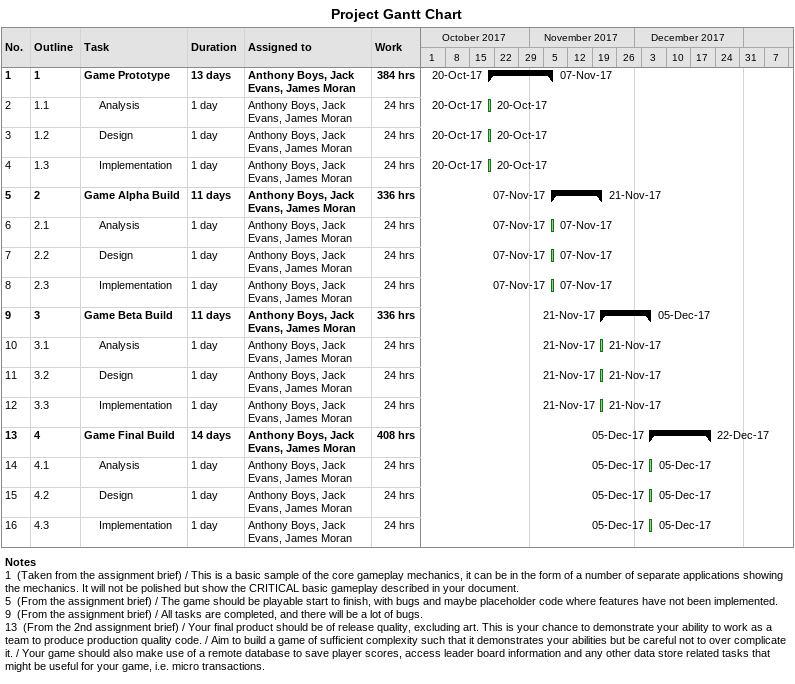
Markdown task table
Project Gantt Chart

| ID | WBS | Task | Duration | Start | Finish | Resources | Work (h) |
|---|---|---|---|---|---|---|---|
| 1 | 1 | **Game Prototype** | 13d | 2017-10-20 | 2017-11-07 | Anthony Boys, Jack Evans, James Moran | 384 |
| 2 | 1.1 | Analysis | 1d | 2017-10-20 | 2017-10-20 | Anthony Boys, Jack Evans, James Moran | 24 |
| 3 | 1.2 | Design | 1d | 2017-10-20 | 2017-10-20 | Anthony Boys, Jack Evans, James Moran | 24 |
| 4 | 1.3 | Implementation | 1d | 2017-10-20 | 2017-10-20 | Anthony Boys, Jack Evans, James Moran | 24 |
| 5 | 2 | **Game Alpha Build** | 11d | 2017-11-07 | 2017-11-21 | Anthony Boys, Jack Evans, James Moran | 336 |
| 6 | 2.1 | Analysis | 1d | 2017-11-07 | 2017-11-07 | Anthony Boys, Jack Evans, James Moran | 24 |
| 7 | 2.2 | Design | 1d | 2017-11-07 | 2017-11-07 | Anthony Boys, Jack Evans, James Moran | 24 |
| 8 | 2.3 | Implementation | 1d | 2017-11-07 | 2017-11-07 | Anthony Boys, Jack Evans, James Moran | 24 |
| 9 | 3 | **Game Beta Build** | 11d | 2017-11-21 | 2017-12-05 | Anthony Boys, Jack Evans, James Moran | 336 |
| 10 | 3.1 | Analysis | 1d | 2017-11-21 | 2017-11-21 | Anthony Boys, Jack Evans, James Moran | 24 |
| 11 | 3.2 | Design | 1d | 2017-11-21 | 2017-11-21 | Anthony Boys, Jack Evans, James Moran | 24 |
| 12 | 3.3 | Implementation | 1d | 2017-11-21 | 2017-11-21 | Anthony Boys, Jack Evans, James Moran | 24 |
| 13 | 4 | **Game Final Build** | 14d | 2017-12-05 | 2017-12-22 | Anthony Boys, Jack Evans, James Moran | 408 |
| 14 | 4.1 | Analysis | 1d | 2017-12-05 | 2017-12-05 | Anthony Boys, Jack Evans, James Moran | 24 |
| 15 | 4.2 | Design | 1d | 2017-12-05 | 2017-12-05 | Anthony Boys, Jack Evans, James Moran | 24 |
| 16 | 4.3 | Implementation | 1d | 2017-12-05 | 2017-12-05 | Anthony Boys, Jack Evans, James Moran | 24 |

Notes
- 1: (Taken from the assignment brief) / This is a basic sample of the core gameplay mechanics, it can be in the form of a number of separate applications showing the mechanics. It will not be polished but show the CRITICAL basic gameplay described in your document.
- 5: (From the assignment brief) / The game should be playable start to finish, with bugs and maybe placeholder code where features have not been implemented.
- 9: (From the assignment brief) / All tasks are completed, and there will be a lot of bugs.
- 13: (From the 2nd assignment brief) / Your final product should be of release quality, excluding art. This is your chance to demonstrate your ability to work as a team to produce production quality code. / Aim to build a game of sufficient complexity such that it demonstrates your abilities but be careful not to over complicate it. / Your game should also make use of a remote database to save player scores, access leader board information and any other data store related tasks that might be useful for your game, i.e. micro transactions.
